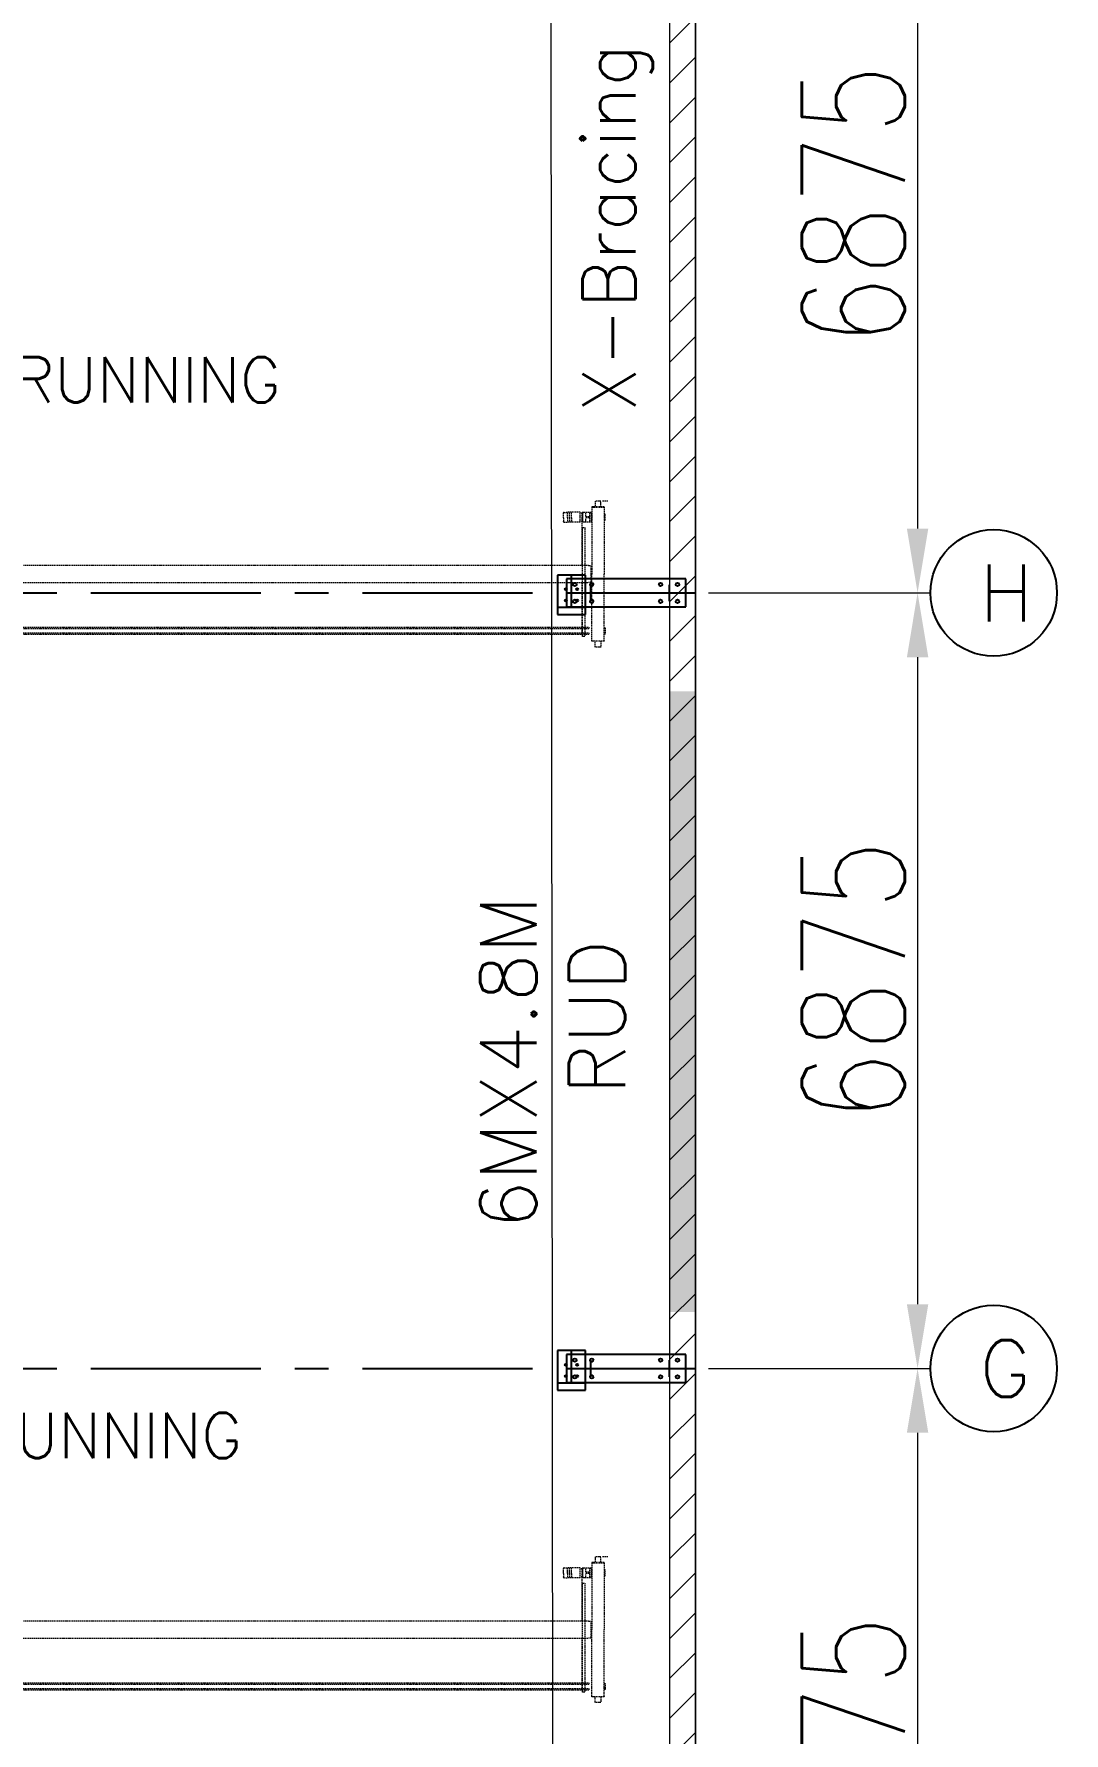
# Model space of a CAD drawing. Header units: millimetres. Extents: x 68421 to 1479662, y -51504 to 144751.
# Drawn here: x 1032433 to 1041566, y 20709 to 35769 of the extents above; entities that cross this region are included whole.
import ezdxf

# ---------------------------------------------------------------- set-up
doc = ezdxf.new("R2010")
doc.units = ezdxf.units.MM
doc.header["$LTSCALE"] = 0.35
doc.header["$MEASUREMENT"] = 0
for name, pattern in [('CENTER', [6884.562, 4302.852, -860.57, 860.57, -860.57]), ('CONTIN', [0, 0, 0]), ('HIDDEN', [9.525, 6.35, -3.175])]:
    doc.linetypes.add(name, pattern=pattern)
doc.layers.get('0').update_dxf_attribs({"linetype": 'CONTIN'})
doc.layers.get('Defpoints').update_dxf_attribs({"linetype": 'CONTINUOUS'})
for name, color, linetype in [('1', 7, 'CONTIN'), ('10', 10, 'CONTIN'), ('11', 7, 'CONTIN'), ('13', 1, 'CONTIN'), ('2', 6, 'CONTIN'), ('27', 1, 'CENTER')]:
    doc.layers.add(name, color=color, linetype=linetype)
doc.styles.add('S', font='simplex.shx')
doc.styles.add('SIMPLEX', font='simplex.shx', dxfattribs={"width": 0.8})
doc.dimstyles.new('FOR D', dxfattribs={"dimscale": 114, "dimtxt": 2, "dimasz": 2, "dimexe": 1, "dimexo": 1, "dimgap": 1, "dimtad": 1, "dimdec": 0, "dimzin": 0, "dimdsep": 46, "dimtxsty": 'SIMPLEX', "dimcen": 1, "dimclrd": 6, "dimclre": 6, "dimclrt": 7, "dimadec": 0, "dimazin": 0, "dimtfac": 1, "dimtdec": 0, "dimtofl": 0, "dimtmove": 0, "dimatfit": 3, "dimfxl": 1, "dimtolj": 1, "dimtzin": 0, "dimlwd": 0, "dimlwe": 0, "dimarcsym": 1})

# ---------------------------------------------------------------- blocks, each defined once
blk = doc.blocks.new('WCOL')
for p, q in [((-448.874, 875.304), (448.874, 875.304)), ((0, 875.304), (0, 0)), ((-448.874, 0), (448.874, 0))]:
    blk.add_line(p, q)
blk = doc.blocks.new('BOLT_0')
at = {"layer": '1'}
blk.add_circle((0, 0), 25.4, dxfattribs=at)
blk = doc.blocks.new('GFGFG')
at = {"layer": '10'}
for p, q in [((826713.997, -216657.3255), (826463.997, -216657.3255)), ((826463.997, -216657.3255), (826463.997, -217007.3255)), ((827604, -216690.3335), (826544, -216690.3335)), ((826544, -216690.3335), (826544, -216940.3335)), ((826713.997, -217007.3255), (826713.997, -216657.3255)), ((827604, -216940.3335), (827604, -216690.3335)), ((826463.997, -217007.3255), (826713.997, -217007.3255)), ((826544, -216940.3335), (827604, -216940.3335))]:
    blk.add_line(p, q, dxfattribs=at)
for name, p, xscale, yscale, zscale, rotation in [('WCOL', (826589, -216657.3255), 0.25309152, 0.3281104, 0.3281104, 179.9999999999995), ('BOLT_0', (826539, -216782.3255), 0.31496062, 0.31496062, 0.31496062, 269.9999999999995), ('BOLT_0', (826619, -216740.3335), 0.5905512, 0.5905512, 0.5905512, 269.9999999999995), ('BOLT_0', (826639, -216782.3255), 0.31496062, 0.31496062, 0.31496062, 269.9999999999995), ('BOLT_0', (826769, -216740.3335), 0.5905512, 0.5905512, 0.5905512, 269.9999999999995), ('WCOL', (827459, -216815.3335), 0.16197856, 0.79950952, 0.79950952, 89.99999999999947), ('BOLT_0', (827379, -216740.3335), 0.5905512, 0.5905512, 0.5905512, 269.9999999999995), ('BOLT_0', (827529, -216740.3335), 0.5905512, 0.5905512, 0.5905512, 269.9999999999995), ('BOLT_0', (826539, -216882.3255), 0.31496062, 0.31496062, 0.31496062, 269.9999999999995), ('BOLT_0', (826619, -216890.3335), 0.5905512, 0.5905512, 0.5905512, 269.9999999999995), ('BOLT_0', (826639, -216882.3255), 0.31496062, 0.31496062, 0.31496062, 269.9999999999995), ('BOLT_0', (826769, -216890.3335), 0.5905512, 0.5905512, 0.5905512, 269.9999999999995), ('BOLT_0', (827379, -216890.3335), 0.5905512, 0.5905512, 0.5905512, 269.9999999999995), ('BOLT_0', (827529, -216890.3335), 0.5905512, 0.5905512, 0.5905512, 269.9999999999995)]:
    blk.add_blockref(name, p, dxfattribs=dict(at, xscale=xscale, yscale=yscale, zscale=zscale, rotation=rotation))
blk = doc.blocks.new('*D254')
at = {"color": 6, "linetype": 'Continuous', "lineweight": 0}
for p, q in [((1038413, 37690), (1040382, 37690)), ((1040268, 37120), (1040268, 31385)), ((1038413, 30815), (1040382, 30815))]:
    blk.add_line(p, q, dxfattribs=at)
at = {"color": 6, "linetype": 'Continuous', "lineweight": 5}
for points in [[(1040363, 37120), (1040173, 37120), (1040268, 37690)], [(1040173, 31385), (1040363, 31385), (1040268, 30815)]]:
    blk.add_solid(points, dxfattribs=at)
at = {"layer": 'Defpoints', "color": 0, "linetype": 'Continuous', "lineweight": 5}
for p in [(1038299, 37690), (1038299, 30815), (1040268, 30815)]:
    blk.add_point(p, dxfattribs=at)
at = {"color": 7, "linetype": 'Continuous', "lineweight": 5, "insert": (1039698, 34252), "char_height": 912, "attachment_point": 5, "rotation": 90, "style": 'SIMPLEX'}
blk.add_mtext('\\A1;6875', dxfattribs=at)
blk = doc.blocks.new('*D255')
at = {"color": 6, "linetype": 'Continuous', "lineweight": 0}
for p, q in [((1038413, 30815), (1040382, 30815)), ((1040268, 30245), (1040268, 24510)), ((1038413, 23940), (1040382, 23940))]:
    blk.add_line(p, q, dxfattribs=at)
at = {"color": 6, "linetype": 'Continuous', "lineweight": 5}
for points in [[(1040363, 30245), (1040173, 30245), (1040268, 30815)], [(1040173, 24510), (1040363, 24510), (1040268, 23940)]]:
    blk.add_solid(points, dxfattribs=at)
at = {"layer": 'Defpoints', "color": 0, "linetype": 'Continuous', "lineweight": 5}
for p in [(1038299, 30815), (1038299, 23940), (1040268, 23940)]:
    blk.add_point(p, dxfattribs=at)
at = {"color": 7, "linetype": 'Continuous', "lineweight": 5, "insert": (1039698, 27377), "char_height": 912, "attachment_point": 5, "rotation": 90, "style": 'SIMPLEX'}
blk.add_mtext('\\A1;6875', dxfattribs=at)
blk = doc.blocks.new('*D256')
at = {"color": 6, "linetype": 'Continuous', "lineweight": 0}
for p, q in [((1038413, 23940), (1040382, 23940)), ((1040268, 23370), (1040268, 17635)), ((1038413, 17065), (1040382, 17065))]:
    blk.add_line(p, q, dxfattribs=at)
at = {"color": 6, "linetype": 'Continuous', "lineweight": 5}
for points in [[(1040363, 23370), (1040173, 23370), (1040268, 23940)], [(1040173, 17635), (1040363, 17635), (1040268, 17065)]]:
    blk.add_solid(points, dxfattribs=at)
at = {"layer": 'Defpoints', "color": 0, "linetype": 'Continuous', "lineweight": 5}
for p in [(1038299, 23940), (1038299, 17065), (1040268, 17065)]:
    blk.add_point(p, dxfattribs=at)
at = {"color": 7, "linetype": 'Continuous', "lineweight": 5, "insert": (1039698, 20502), "char_height": 912, "attachment_point": 5, "rotation": 90, "style": 'SIMPLEX'}
blk.add_mtext('\\A1;6875', dxfattribs=at)
blk = doc.blocks.new('HDGH')
at = {"color": 3, "linetype": 'HIDDEN', "lineweight": 0, "ltscale": 5}
for p, q in [((806525, -146049), (806525, -146053)), ((806636, -146049), (806525, -146049)), ((806525, -146053), (806525, -146645)), ((806525, -146053), (806636, -146053)), ((806555, -145999), (806555, -146049)), ((806606, -145999), (806555, -145999)), ((806606, -146049), (806606, -145999)), ((806666, -145999), (806616, -145999)), ((806636, -146053), (806636, -146049)), ((806636, -146053), (806636, -146645)), ((806273, -146127), (806273, -146106)), ((806273, -146148), (806273, -146127)), ((806273, -146148), (806273, -146177)), ((806280, -146099), (806310, -146097)), ((806280, -146184), (806310, -146186)), ((806423, -146097), (806310, -146097)), ((806310, -146127), (806310, -146097)), ((806310, -146148), (806310, -146127)), ((806310, -146148), (806310, -146186)), ((806423, -146186), (806310, -146186)), ((806328, -146127), (806328, -146097)), ((806328, -146148), (806328, -146127)), ((806328, -146148), (806328, -146186)), ((806346, -146127), (806346, -146097)), ((806346, -146148), (806346, -146127)), ((806346, -146148), (806346, -146186)), ((806423, -146116), (806423, -146097)), ((806441, -146107), (806423, -146104)), ((806423, -146167), (806423, -146116)), ((806423, -146186), (806423, -146167)), ((806441, -146176), (806423, -146179)), ((806446, -146101), (806441, -146101)), ((806441, -146101), (806441, -146102)), ((806441, -146182), (806441, -146102)), ((806446, -146182), (806441, -146182)), ((806446, -146102), (806446, -146101)), ((806446, -146181), (806446, -146102)), ((806446, -146178), (806446, -146105)), ((806446, -146181), (806446, -146182)), ((806517, -146100), (806451, -146100)), ((806451, -146183), (806517, -146183)), ((806472, -146134), (806472, -146100)), ((806472, -146183), (806472, -146149)), ((806502, -146137), (806475, -146137)), ((806502, -146147), (806475, -146147)), ((806502, -146137), (806502, -146147)), ((806506, -146100), (806506, -146183)), ((806507, -146100), (806507, -146183)), ((806522, -146105), (806522, -146178)), ((806525, -146119), (806522, -146119)), ((806525, -146164), (806522, -146164)), ((806525, -146119), (806525, -146154)), ((806525, -146164), (806525, -146154)), ((806643, -146114), (806636, -146114)), ((806636, -146169), (806643, -146169)), ((806643, -146169), (806643, -146114)), ((806497, -146570), (793094, -146570)), ((806497, -146570), (806517, -146570)), ((806517, -146570), (806517, -146721)), ((806525, -147237), (806525, -146645)), ((806636, -147237), (806636, -146645)), ((793094, -146721), (806497, -146721)), ((806439, -147116), (806439, -146721)), ((806517, -146721), (806497, -146721)), ((793094, -147116), (806500, -147116)), ((806500, -147131), (793094, -147131)), ((806500, -147116), (806500, -147131)), ((806636, -147121), (806643, -147121)), ((806643, -147121), (806643, -147177)), ((793094, -147167), (806500, -147167)), ((806500, -147182), (793094, -147182)), ((806500, -147167), (806500, -147182)), ((806525, -147241), (806525, -147237)), ((806525, -147237), (806636, -147237)), ((806636, -147241), (806525, -147241)), ((806555, -147292), (806555, -147241)), ((806606, -147241), (806606, -147292)), ((806643, -147177), (806636, -147177)), ((806636, -147237), (806636, -147241)), ((806606, -147292), (806555, -147292))]:
    blk.add_line(p, q, dxfattribs=at)
for points in [[(806439, -146570), (806439, -146176)], [(806439, -147167), (806439, -147131)]]:
    blk.add_lwpolyline(points, dxfattribs=at)
blk.add_lwpolyline([(806464, -146232), (806464, -147199), (806444, -147199), (806444, -146232)], close=True, dxfattribs=at)
for centre, radius, start, end in [((806280, -146106), 7.56, 93.8141, 180), ((806280, -146177), 7.56, 180, 266.1859), ((806451, -146105), 5.04, 90, 180), ((806451, -146178), 5.04, 180, 270), ((806475, -146134), 2.52, 180, 270), ((806475, -146149), 2.52, 90, 180), ((806517, -146105), 5.04, 0, 90), ((806517, -146178), 5.04, 270, 0)]:
    blk.add_arc(centre, radius, start, end, dxfattribs=at)
at = {"color": 7, "linetype": 'ByBlock', "lineweight": 0, "insert": (793334, -145924), "char_height": 400, "width": 32663.53, "attachment_point": 7, "style": 'S'}
blk.add_mtext('\\pxi6.53925,ql;\\A1;100MT-CRANE TOP RUNNING \\P\\pi9.21775;(BY OTHERS)', dxfattribs=at)
blk = doc.blocks.new('DHGD')
at = {"color": 3, "linetype": 'HIDDEN', "lineweight": 0, "ltscale": 5}
for p, q in [((806525, -155406), (806525, -155410)), ((806636, -155406), (806525, -155406)), ((806525, -155410), (806525, -156002)), ((806525, -155410), (806636, -155410)), ((806555, -155356), (806555, -155406)), ((806606, -155356), (806555, -155356)), ((806606, -155406), (806606, -155356)), ((806666, -155356), (806616, -155356)), ((806636, -155410), (806636, -155406)), ((806636, -155410), (806636, -156002)), ((806273, -155484), (806273, -155463)), ((806273, -155505), (806273, -155484)), ((806273, -155505), (806273, -155534)), ((806280, -155455), (806310, -155453)), ((806280, -155541), (806310, -155543)), ((806423, -155453), (806310, -155453)), ((806310, -155484), (806310, -155453)), ((806310, -155505), (806310, -155484)), ((806310, -155505), (806310, -155543)), ((806423, -155543), (806310, -155543)), ((806328, -155484), (806328, -155453)), ((806328, -155505), (806328, -155484)), ((806328, -155505), (806328, -155543)), ((806346, -155484), (806346, -155453)), ((806346, -155505), (806346, -155484)), ((806346, -155505), (806346, -155543)), ((806423, -155473), (806423, -155453)), ((806441, -155463), (806423, -155461)), ((806423, -155523), (806423, -155473)), ((806423, -155543), (806423, -155523)), ((806441, -155533), (806423, -155536)), ((806441, -155539), (806441, -155458)), ((806446, -155458), (806441, -155458)), ((806441, -155458), (806441, -155458)), ((806446, -155539), (806441, -155539)), ((806446, -155538), (806446, -155458)), ((806446, -155458), (806446, -155458)), ((806446, -155535), (806446, -155462)), ((806446, -155538), (806446, -155539)), ((806517, -155457), (806451, -155457)), ((806451, -155540), (806517, -155540)), ((806472, -155491), (806472, -155457)), ((806472, -155540), (806472, -155506)), ((806502, -155493), (806475, -155493)), ((806502, -155503), (806475, -155503)), ((806502, -155493), (806502, -155503)), ((806506, -155457), (806506, -155540)), ((806507, -155457), (806507, -155540)), ((806522, -155462), (806522, -155535)), ((806525, -155476), (806522, -155476)), ((806525, -155521), (806522, -155521)), ((806525, -155476), (806525, -155511)), ((806525, -155521), (806525, -155511)), ((806643, -155471), (806636, -155471)), ((806636, -155526), (806643, -155526)), ((806643, -155526), (806643, -155471)), ((806497, -155926), (793094, -155926)), ((806497, -155926), (806517, -155926)), ((806517, -155926), (806517, -156078)), ((806525, -156594), (806525, -156002)), ((806636, -156594), (806636, -156002)), ((793094, -156078), (806497, -156078)), ((806439, -156473), (806439, -156078)), ((806517, -156078), (806497, -156078)), ((793094, -156473), (806500, -156473)), ((806500, -156473), (806500, -156488)), ((806500, -156488), (793094, -156488)), ((793094, -156523), (806500, -156523)), ((806500, -156538), (793094, -156538)), ((806500, -156523), (806500, -156538)), ((806525, -156598), (806525, -156594)), ((806525, -156594), (806636, -156594)), ((806636, -156598), (806525, -156598)), ((806555, -156648), (806555, -156598)), ((806606, -156598), (806606, -156648)), ((806636, -156478), (806643, -156478)), ((806643, -156533), (806636, -156533)), ((806636, -156594), (806636, -156598)), ((806643, -156478), (806643, -156533)), ((806606, -156648), (806555, -156648))]:
    blk.add_line(p, q, dxfattribs=at)
for points in [[(806439, -155926), (806439, -155533)], [(806439, -156523), (806439, -156488)]]:
    blk.add_lwpolyline(points, dxfattribs=at)
blk.add_lwpolyline([(806464, -155589), (806464, -156556), (806444, -156556), (806444, -155589)], close=True, dxfattribs=at)
for centre, radius, start, end in [((806280, -155463), 7.56, 93.8141, 180), ((806280, -155534), 7.56, 180, 266.1859), ((806451, -155462), 5.04, 90, 180), ((806451, -155535), 5.04, 180, 270), ((806475, -155491), 2.52, 180, 270), ((806475, -155506), 2.52, 90, 180), ((806517, -155462), 5.04, 0, 90), ((806517, -155535), 5.04, 270, 0)]:
    blk.add_arc(centre, radius, start, end, dxfattribs=at)
at = {"color": 7, "linetype": 'ByBlock', "lineweight": 0, "insert": (793334, -155281), "char_height": 400, "width": 32663.53, "attachment_point": 7, "style": 'S'}
blk.add_mtext('\\pxi6.53925,ql;\\A1;35MT-CRANE TOP RUNNING \\P\\pi9.21775;(BY OTHERS)', dxfattribs=at)
blk = doc.blocks.new('*D270')
at = {"color": 6, "linetype": 'Continuous', "lineweight": 0}
for p, q in [((1040382, 82690), (1043169, 82690)), ((1043055, 82120), (1043055, -16740)), ((1040382, -17310), (1043169, -17310))]:
    blk.add_line(p, q, dxfattribs=at)
at = {"color": 6, "linetype": 'Continuous', "lineweight": 5}
for points in [[(1043150, 82120), (1042960, 82120), (1043055, 82690)], [(1042960, -16740), (1043150, -16740), (1043055, -17310)]]:
    blk.add_solid(points, dxfattribs=at)
at = {"layer": 'Defpoints', "color": 0, "linetype": 'Continuous', "lineweight": 5}
for p in [(1040268, 82690), (1040268, -17310), (1043055, -17310)]:
    blk.add_point(p, dxfattribs=at)
at = {"color": 7, "linetype": 'Continuous', "lineweight": 5, "insert": (1042428, 32690), "char_height": 912, "attachment_point": 5, "rotation": 90, "style": 'SIMPLEX'}
blk.add_mtext('\\A1;100000 OUT-TO-OUT OF STEEL LINE', dxfattribs=at)

msp = doc.modelspace()

# ---------------------------------------------------------------- hatches: boundary and pattern name
at = {"linetype": 'Continuous', "lineweight": 5}
h = msp.add_hatch(dxfattribs=at)
h.set_pattern_fill('ANSI31', color=256, scale=2000)
h.set_pattern_definition([(45, (230853.73, 268272), (-176.776695, 176.776695), [])])
h.paths.add_polyline_path([(1023298.82805, 37689.899), (1023298.82805, -17310.101), (1038298.82805, -17310.101), (1038298.82805, 82689.899), (1023298.82805, 82689.899), (1023298.82805, 82459.899), (1038068.82805, 82459.899), (1038068.82805, -17080.101), (1023528.82805, -17080.101), (1023528.82805, 37689.899)])
h = msp.add_hatch(color=4, dxfattribs=at)
h.dxf.hatch_style = 1
h.paths.add_polyline_path([(1038068.82805, 29941.4785), (1038298.82805, 29941.4785), (1038298.82805, 24441.4825), (1038068.82805, 24441.4825)])

# ---------------------------------------------------------------- linework, layer by layer
at = {"color": 4, "linetype": 'Continuous', "lineweight": 5}
msp.add_line((1036962.39634, 82383.61872), (1037074.09618, -17156.38128), dxfattribs=at)
at = {"linetype": 'Continuous', "lineweight": 5}
msp.add_lwpolyline([(1023298.82805, 82689.899), (1038298.82805, 82689.899), (1038298.82805, -17310.101), (1023298.82805, -17310.101)], close=True, dxfattribs=at)
for points in [[(1023298.82805, 82689.899), (1038298.82805, 82689.899), (1038298.82805, -17310.101), (1023298.82805, -17310.101), (1023298.82805, 37689.899)], [(1023298.82805, 37689.899), (1023298.82805, -17310.101), (1038298.82805, -17310.101), (1038298.82805, 82689.899), (1023298.82805, 82689.899), (1023298.82805, 82459.899), (1038068.82805, 82459.899), (1038068.82805, -17080.101), (1023528.82805, -17080.101), (1023528.82805, 37689.899), (1023298.82805, 37689.899)], [(1023298.82805, 82459.899), (1038068.82805, 82459.899), (1038068.82805, -17080.101), (1023528.82805, -17080.101), (1023528.82805, 37689.899)]]:
    msp.add_lwpolyline(points, dxfattribs=at)
at = {"layer": '13'}
for centre in [(1040942.81805, 30814.899), (1040942.81805, 23939.899)]:
    msp.add_circle(centre, 561.092, dxfattribs=at)
at = {"layer": '27'}
for p, q in [((1023298.82805, 30814.899), (1038298.82805, 30814.899)), ((1023298.82805, 23939.899), (1038298.82805, 23939.899))]:
    msp.add_line(p, q, dxfattribs=at)

# ---------------------------------------------------------------- block references
at = {"linetype": 'Continuous', "lineweight": 5}
for name, p in [('HDGH', (230853.72605, 177627)), ('GFGFG', (210609.82805, 247630.2325)), ('GFGFG', (210609.82805, 240755.2325)), ('DHGD', (230853.72605, 177627))]:
    msp.add_blockref(name, p, dxfattribs=at)

# ---------------------------------------------------------------- texts
at = {"layer": '11', "style": 'SIMPLEX'}
for s, p in [('6MX4.8M', (1036888.53049, 25175.49178)), ('RUD', (1037674.53049, 26367.49178))]:
    msp.add_text(s, height=500, rotation=90, dxfattribs=at).set_placement(p)
at = {"layer": '13', "style": 'SIMPLEX'}
for s, p in [('H', (1040816.57305, 30562.407)), ('G', (1040816.57305, 23687.407))]:
    msp.add_text(s, height=504.983, dxfattribs=at).set_placement(p)
at = {"layer": '2', "style": 'SIMPLEX'}
msp.add_text('X-Bracing', height=467.577, rotation=90, dxfattribs=at).set_placement((1037765.52305, 32417))

# ---------------------------------------------------------------- dimensions: what is measured, and where the dimension line sits
at = {"linetype": 'Continuous', "lineweight": 5}
dim = msp.add_linear_dim(base=(1043055, -17310.101), p1=(1040267.72605, 82689.899), p2=(1040267.72605, -17310.101), angle=90, text='<> OUT-TO-OUT OF STEEL LINE', dimstyle='FOR D', override={"dimtxt": 8, "dimasz": 5, "dimgap": 1.5}, dxfattribs=at)
dim.commit()
dim.dimension.update_dxf_attribs({"geometry": '*D270', "text_midpoint": (1042428, 32689.899)})
for base, p1, p2, picture, middle in [((1040267.72605, 30814.899), (1038298.82805, 37689.899), (1038298.82805, 30814.899), '*D254', (1039697.72605, 34252.399)), ((1040267.72605, 23939.899), (1038298.82805, 30814.899), (1038298.82805, 23939.899), '*D255', (1039697.72605, 27377.399)), ((1040267.72605, 17064.899), (1038298.82805, 23939.899), (1038298.82805, 17064.899), '*D256', (1039697.72605, 20502.399))]:
    dim = msp.add_linear_dim(base=base, p1=p1, p2=p2, angle=90, dimstyle='FOR D', override={"dimtxt": 8, "dimasz": 5}, dxfattribs=at)
    dim.commit()
    dim.dimension.update_dxf_attribs({"geometry": picture, "text_midpoint": middle})

doc.saveas('drawing.dxf')
